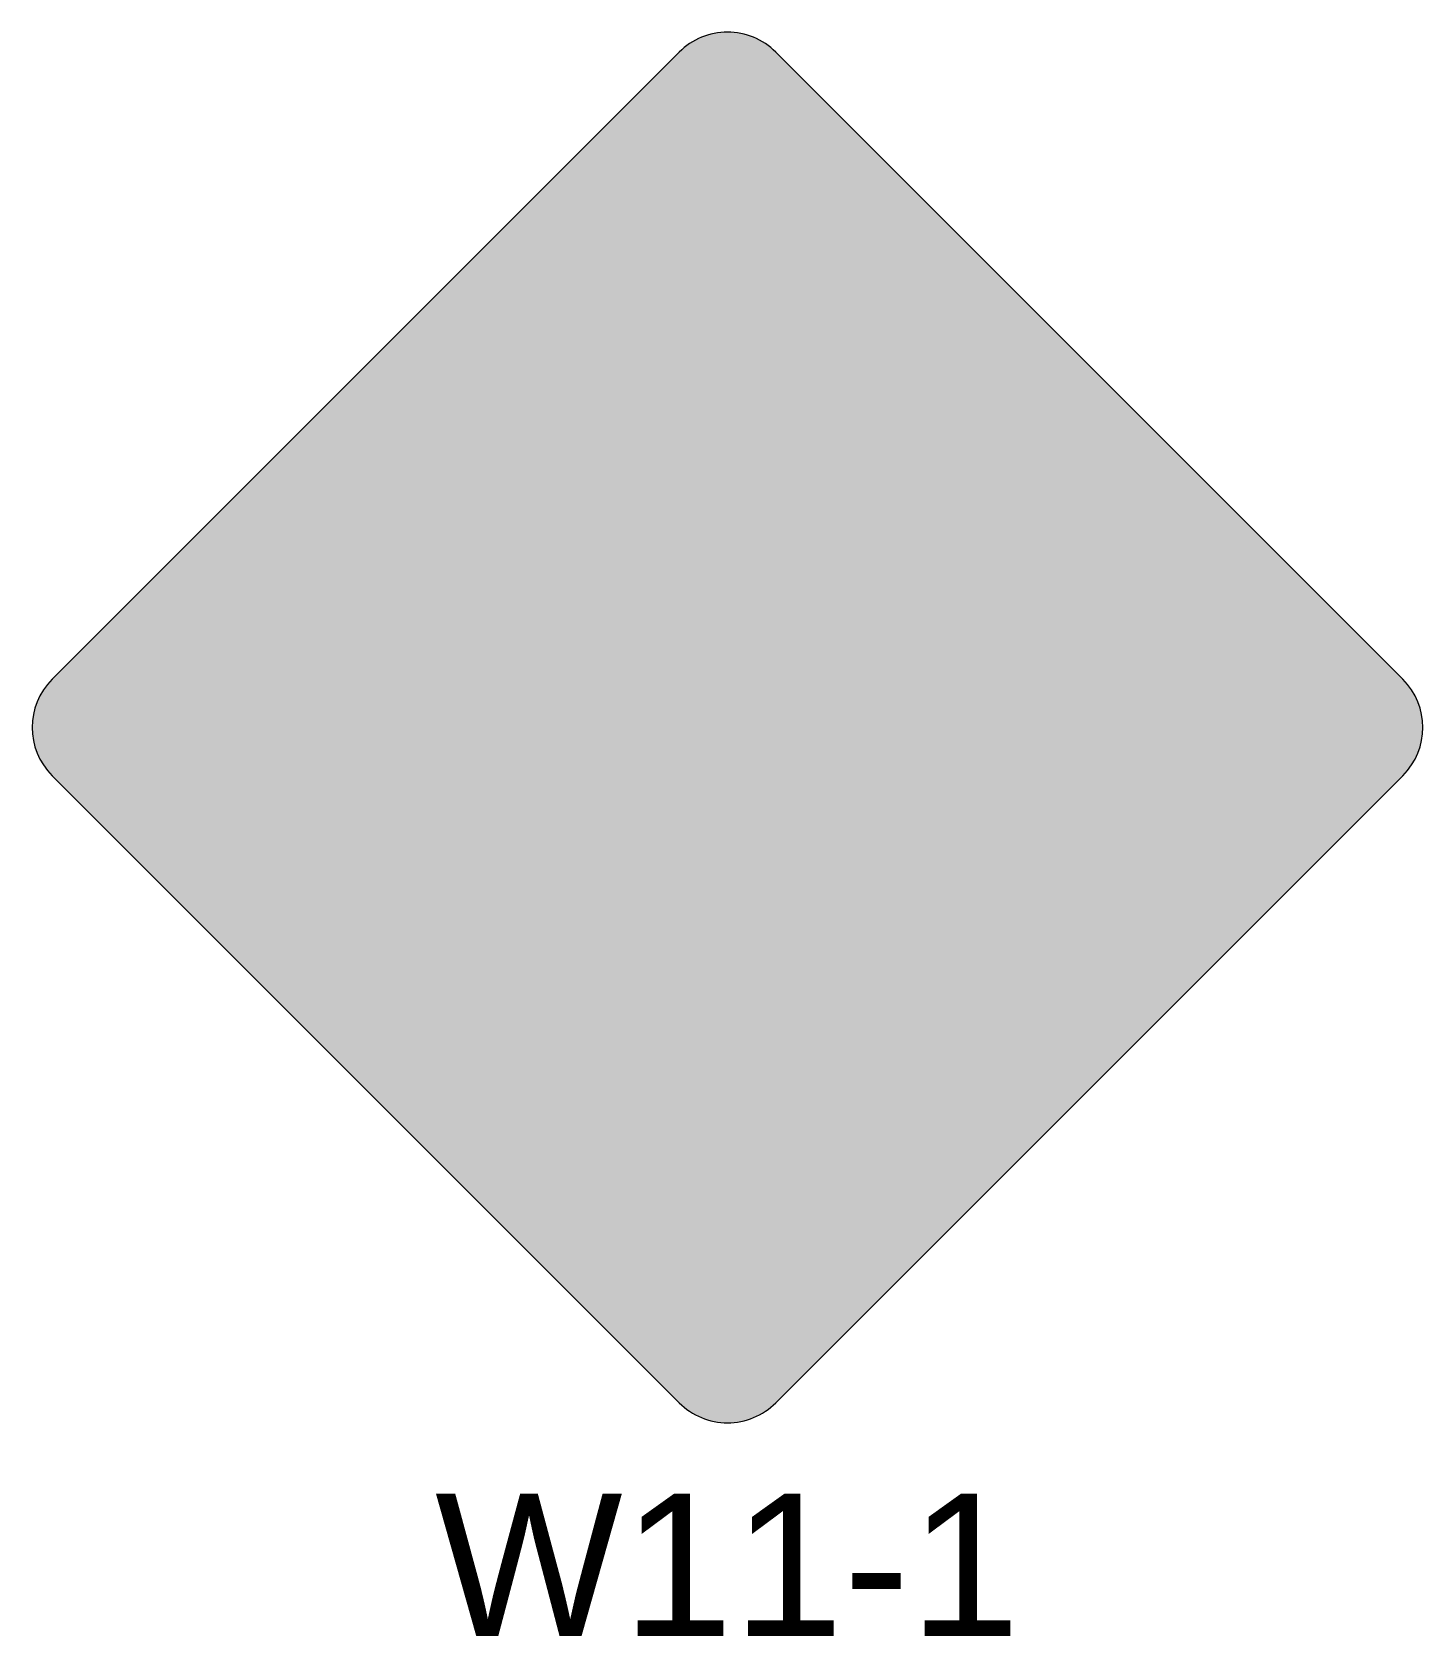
# Model space of a CAD drawing. Extents: x -0.49 to 0.49, y -0.64 to 0.49.
import ezdxf
from ezdxf.enums import TextEntityAlignment as Align

# ---------------------------------------------------------------- set-up
doc = ezdxf.new("R2010")
doc.units = 0
doc.header["$LTSCALE"] = 0.01
doc.header["$MEASUREMENT"] = 0
for name, color, linetype, lineweight in [('C-TRAF-CTRL-MTCD-IDEN', 7, 'Continuous', 20), ('C-TRAF-CTRL-MTCD-PATT-BLCK', 250, 'Continuous', 20), ('C-TRAF-CTRL-MTCD-PATT-YELO', 50, 'Continuous', 20)]:
    doc.layers.add(name, color=color, linetype=linetype, lineweight=lineweight)
doc.styles.add('COA', font='arial.ttf')

msp = doc.modelspace()

# ---------------------------------------------------------------- hatches: boundary and pattern name
at = {"layer": 'C-TRAF-CTRL-MTCD-PATT-BLCK', "lineweight": 0}
h = msp.add_hatch(color=256, dxfattribs=at)
h.paths.add_polyline_path([(0.02545584408543659, -0.4666904755579622), (0.4666904755172318, -0.02545584410232507, 0.414213562373095), (0.4666904755410738, 0.02545584417648492), (0.02545584408543659, 0.4666904755844385, 0.414213562373095), (-0.0254558441456898, 0.4666904755844385), (-0.466690475601327, 0.0254558441288011, 0.414213562373095), (-0.466690475601327, -0.02545584410232507), (-0.0254558441456898, -0.4666904755579622, 0.414213562373095)])
h.paths.add_polyline_path([(0.0113137084656792, -0.4525483399382049), (0.4525483398974747, -0.01131370848256779, 0.414213562373095), (0.4525483399213164, 0.01131370855672763), (0.0113137084656792, 0.4525483399646808, 0.414213562373095), (-0.01131370852593241, 0.4525483399646808), (-0.4525483399815698, 0.01131370850904396, 0.414213562373095), (-0.4525483399815698, -0.01131370848256779), (-0.01131370852593241, -0.4525483399382049, 0.414213562373095)], flags=16)
h = msp.add_hatch(color=256, dxfattribs=at)
h.paths.add_polyline_path([(0.1275773836076031, 0.06669156521035291), (0.08666191235563926, 0.1155395268349688), (0.09524034011066886, 0.1419314912332722, 0.2806302428482517), (0.1377258351584426, 0.1606725694237301, 0.4269980627587117), (0.1327779663474066, 0.165416125939797), (0.03313368165703156, 0.1611483365641919, 0.4015435999721792), (0.02859188537016243, 0.156410918083332, 0.1228046592559187), (0.07528778269070696, 0.1419443965972518), (0.06912004521166633, 0.1229690466869056), (-0.104285040671936, 0.1230812066456796), (-0.09239226924105076, 0.1705218574911233), (-0.09949724192884073, 0.1895057930474797), (-0.09474627125512941, 0.1989923894376423), (-0.04729794665756037, 0.1989616994844846), (-0.04728873964417432, 0.2131961957565927), (-0.09473706423856137, 0.2132268857652782), (-0.1184765685004772, 0.1895180690617886), (-0.1119557113125156, 0.1705345113347951), (-0.1364712663839253, 0.07274116997530888, 24.18776020873485), (-0.1198580412913056, 0.06095999159791517), (-0.117730193891358, 0.06944804131733553), (0.0007876010062382331, -0.05657478299686522, 0.4934034758579324), (0.01839445757960909, -0.08101793255012911), (0.02592340328079576, -0.114244739278326), (0.01892715716139259, -0.1142402140347455), (0.01892101916123703, -0.1237298800258695), (0.0426451790614614, -0.123745225099522), (0.04265131705553192, -0.1142555590590222), (0.03565507157774311, -0.1142510338167012), (0.02764950076886505, -0.0789208087860632, 0.183944146751198), (0.03667199033755048, -0.06886856079728879), (0.07924956701370102, -0.06217400875971123, 3.280618860379155)])
h.paths.add_polyline_path([(0.09806446596856697, -0.05921570703108008), (0.1902759290482831, -0.04471712625338028, 1.394131433736233), (0.1997450981955967, -0.01946768389918384), (0.1398071666777436, 0.05209073038667629, -3.199928440155599)], flags=16)
h.paths.add_polyline_path([(0.09511652646083396, -0.04046671252165597, -0.2150840094364082), (0.1252574760438774, 0.03990378616507034), (0.181234817857738, -0.02692617558561226)], flags=16)
h.paths.add_polyline_path([(0.07630162753551842, -0.0434250142981718), (0.03306668184007273, -0.04934893007978478), (0.0797404858031133, 0.09424539509754164), (0.1130276922444623, 0.05450462024835527, 0.2224376986403253)], flags=16)
h.paths.add_polyline_path([(0.01772880745935119, -0.03513872164562705), (0.01199842483585481, -0.009849372356717317), (0.01899467519673473, -0.009853897614835398), (0.01900081319815302, -0.0003642309820820339), (-0.00472335098060675, -0.0003488859185077769), (-0.004729488932796695, -0.009838552625391503), (0.002266762035841125, -0.009843077853850322), (0.008416479462564096, -0.03698304939969128), (-0.1122468701977322, 0.09132119620601792), (-0.1090421475408085, 0.1041049460499584), (0.06295231025138613, 0.1039936984859257)], flags=16)
h.paths.add_polyline_path([(-0.1413246256536765, 0.05338096049925455, -0.2644672769177769), (-0.1930419354038823, -0.02064350530340719, 2.630074929193973), (-0.1858464047666207, -0.03813580387383145, 0.2380557659758818), (-0.1251093607187046, 0.04001230704713461, -19.81788691651112)], flags=16)
at = {"layer": 'C-TRAF-CTRL-MTCD-PATT-YELO', "lineweight": 0}
h = msp.add_hatch(color=256, dxfattribs=at)
h.dxf.hatch_style = 1
edge = h.paths.add_edge_path()
edge.add_line((-0.4751757568415279, 0.03394112538172969), (-0.03394112530378168, 0.4751757569433176))
edge.add_arc((1.844500044967389e-10, 0.4412346314563576), 0.04799999998676521, 44.99999999892668, 135.0000000010733, ccw=False)
edge.add_line((0.03394112567268192, 0.4751757569433177), (0.4751757570196932, 0.03394112559630647))
edge.add_arc((0.4412346315308258, 1.080748290860356e-10), 0.0479999999881139, -44.9999999994634, 44.999999999463284, ccw=False)
edge.add_line((0.4751757570196932, -0.03394112538015691), (0.033941125481947, -0.4751757569417449))
edge.add_arc((-6.284786024934874e-12, -0.4412346314535131), 0.04799999998766434, 225, 315, ccw=False)
edge.add_line((-0.03394112549451649, -0.4751757569417447), (-0.4751757568415279, -0.03394112559473345))
edge.add_arc((-0.4412346313526604, -1.065019006318835e-10), 0.04799999998811386, 135.0000000005366, 224.9999999994634, ccw=False)

# ---------------------------------------------------------------- linework, layer by layer
at = {"layer": 'C-TRAF-CTRL-MTCD-PATT-BLCK', "lineweight": 0, "flags": 128}
msp.add_lwpolyline([(0.03394112548113274, -0.4751757569420821), (0.4751757569129282, -0.03394112548644479, 0.414213562373095), (0.4751757569367699, 0.03394112553607392), (0.03394112548113274, 0.4751757569440274, 0.414213562373095), (-0.03394112549370231, 0.4751757569440274), (-0.4751757569493396, 0.03394112548839019, 0.414213562373095), (-0.4751757569493396, -0.03394112548644479), (-0.03394112549370231, -0.4751757569420821, 0.414213562373095)], format="xyb", close=True, dxfattribs=at)

# ---------------------------------------------------------------- texts
at = {"layer": 'C-TRAF-CTRL-MTCD-IDEN', "lineweight": 0, "style": 'COA'}
msp.add_text('W11-1', height=0.09999999998574781, dxfattribs=at).set_placement((0, -0.5392), align=Align.TOP_CENTER)

doc.saveas('drawing.dxf')
